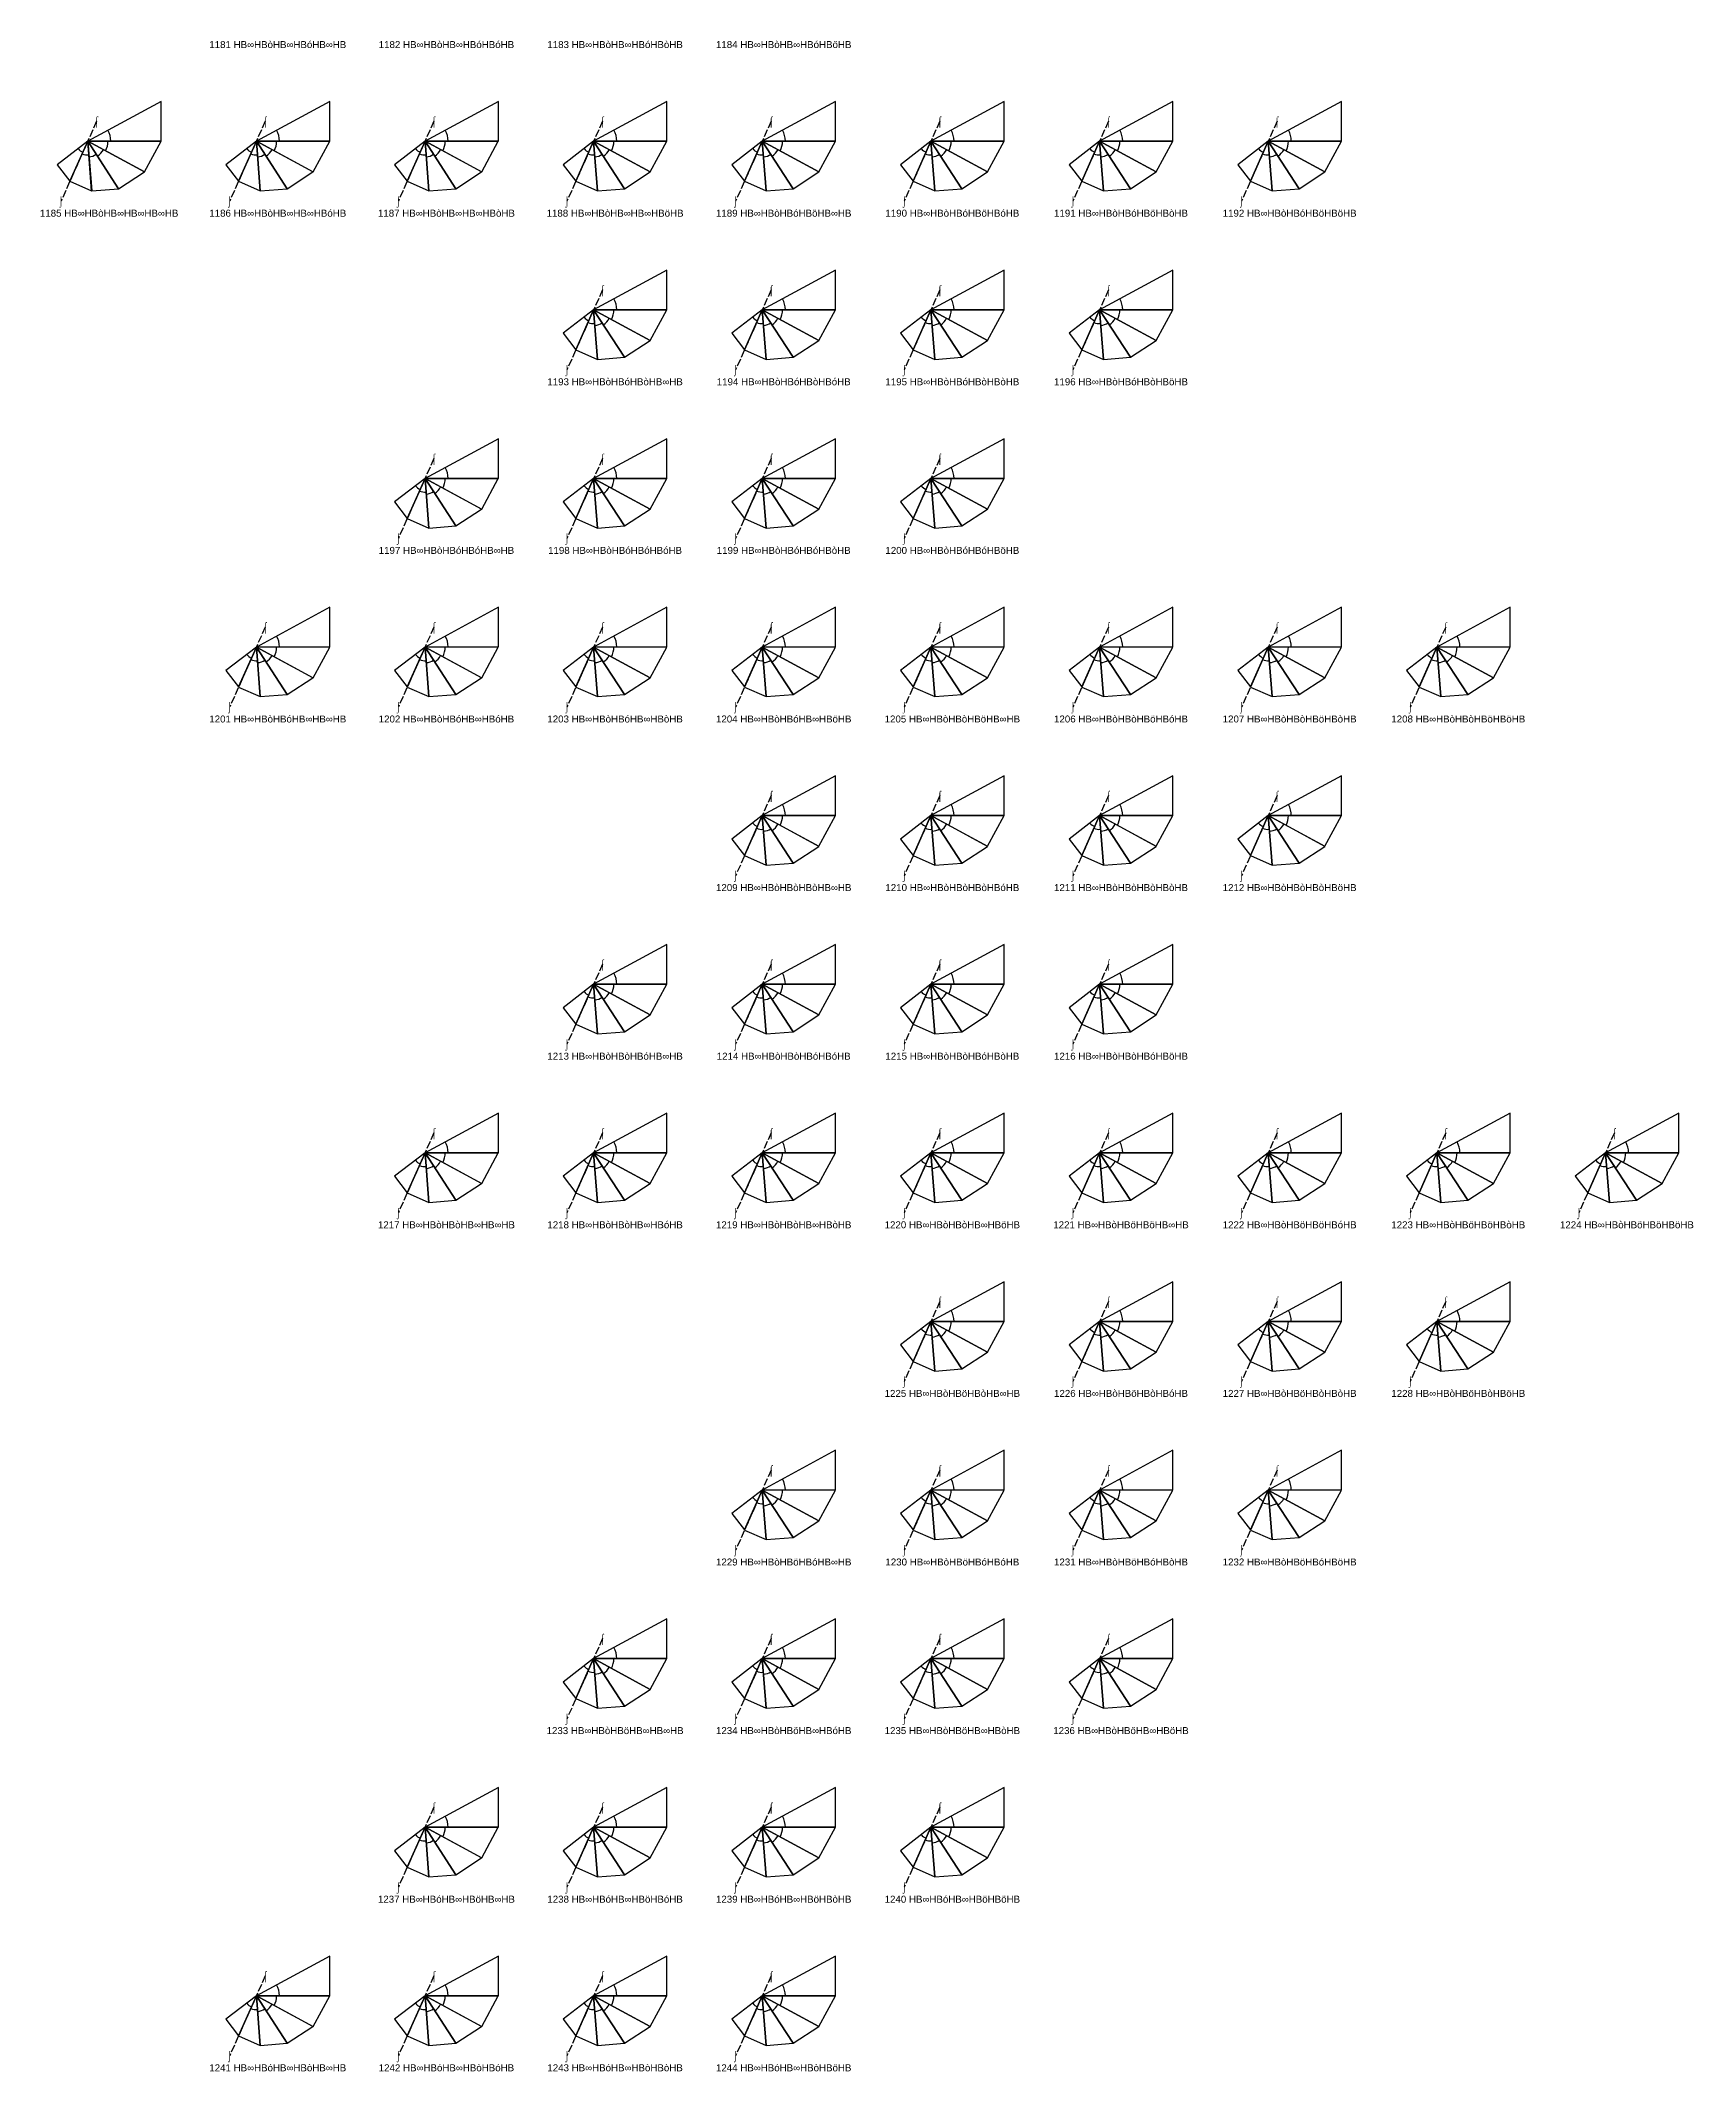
# Model space of a CAD drawing. Header units: millimetres. Extents: x 122552 to 1654769, y -10280102 to 62068.
# Drawn here: x 1047170 to 1308336, y -9629629 to -9308652 of the extents above; entities that cross this region are included whole.
import ezdxf
from ezdxf.enums import TextEntityAlignment as Align

# ---------------------------------------------------------------- set-up
doc = ezdxf.new("R2010")
doc.units = ezdxf.units.MM
doc.linetypes.add('ACAD_ISO02W100', pattern=[15, 12, -3])
for name, color, linetype in [('BASE', 170, 'Continuous'), ('HYPOTENUSE', 20, 'Continuous'), ('PERPENDICULAR', 90, 'Continuous'), ('Standard', 7, 'Continuous')]:
    doc.layers.add(name, color=color, linetype=linetype)
doc.styles.add('Arial', font='arial_0.ttf')

# ---------------------------------------------------------------- blocks, each defined once
blk = doc.blocks.new('fundamental_block_GT')
at = {"color": 4}
blk.add_arc((0, -2), 277, 359.9799, 28.4254, dxfattribs=at)
at = {"layer": 'BASE'}
blk.add_line((0, 0), (879, -7), dxfattribs=at)
at = {"layer": 'HYPOTENUSE'}
blk.add_line((883, 469), (0, 0), dxfattribs=at)
at = {"layer": 'PERPENDICULAR'}
blk.add_line((879, -7), (883, 469), dxfattribs=at)

msp = doc.modelspace()

# ---------------------------------------------------------------- linework, layer by layer
at = {"linetype": 'ACAD_ISO02W100', "ltscale": 100}
for p, q in [((1056016, -9321393), (1050401, -9334031)), ((1082664, -9321393), (1077050, -9334031)), ((1109313, -9321393), (1103698, -9334031)), ((1135962, -9321393), (1130347, -9334031)), ((1162610, -9321393), (1156996, -9334031)), ((1189259, -9321393), (1183644, -9334031)), ((1215908, -9321393), (1210293, -9334031)), ((1242556, -9321393), (1236942, -9334031)), ((1135962, -9348041), (1130347, -9360680)), ((1162610, -9348041), (1156996, -9360680)), ((1189259, -9348041), (1183644, -9360680)), ((1215908, -9348041), (1210293, -9360680)), ((1109313, -9374690), (1103698, -9387328)), ((1135962, -9374690), (1130347, -9387328)), ((1162610, -9374690), (1156996, -9387328)), ((1189259, -9374690), (1183644, -9387328)), ((1082664, -9401339), (1077050, -9413977)), ((1109313, -9401339), (1103698, -9413977)), ((1135962, -9401339), (1130347, -9413977)), ((1162610, -9401339), (1156996, -9413977)), ((1189259, -9401339), (1183644, -9413977)), ((1215908, -9401339), (1210293, -9413977)), ((1242556, -9401339), (1236942, -9413977)), ((1269205, -9401339), (1263590, -9413977)), ((1162610, -9427987), (1156996, -9440626)), ((1189259, -9427987), (1183644, -9440626)), ((1215908, -9427987), (1210293, -9440626)), ((1242556, -9427987), (1236942, -9440626)), ((1135962, -9454636), (1130347, -9467274)), ((1162610, -9454636), (1156996, -9467274)), ((1189259, -9454636), (1183644, -9467274)), ((1215908, -9454636), (1210293, -9467274)), ((1109313, -9481285), (1103698, -9493923)), ((1135962, -9481285), (1130347, -9493923)), ((1162610, -9481285), (1156996, -9493923)), ((1189259, -9481285), (1183644, -9493923)), ((1215908, -9481285), (1210293, -9493923)), ((1242556, -9481285), (1236942, -9493923)), ((1269205, -9481285), (1263590, -9493923)), ((1295854, -9481285), (1290239, -9493923)), ((1189259, -9507933), (1183644, -9520572)), ((1215908, -9507933), (1210293, -9520572)), ((1242556, -9507933), (1236942, -9520572)), ((1269205, -9507933), (1263590, -9520572)), ((1162610, -9534582), (1156996, -9547220)), ((1189259, -9534582), (1183644, -9547220)), ((1215908, -9534582), (1210293, -9547220)), ((1242556, -9534582), (1236942, -9547220)), ((1135962, -9561231), (1130347, -9573869)), ((1162610, -9561231), (1156996, -9573869)), ((1189259, -9561231), (1183644, -9573869)), ((1215908, -9561231), (1210293, -9573869)), ((1109313, -9587879), (1103698, -9600518)), ((1135962, -9587879), (1130347, -9600518)), ((1162610, -9587879), (1156996, -9600518)), ((1189259, -9587879), (1183644, -9600518)), ((1082664, -9614528), (1077050, -9627166)), ((1109313, -9614528), (1103698, -9627166)), ((1135962, -9614528), (1130347, -9627166)), ((1162610, -9614528), (1156996, -9627166))]:
    msp.add_line(p, q, dxfattribs=at)

# ---------------------------------------------------------------- block references
for p, xscale, yscale, zscale, rotation in [((1054612, -9324552), 11.58735412275403, 11.58735412275403, 11.58735412275403, 332.0000000000002), ((1081261, -9324552), 11.58735412275403, 11.58735412275403, 11.58735412275403, 332.0000000000002), ((1107909, -9324552), 11.58735412275403, 11.58735412275403, 11.58735412275403, 332.0000000000002), ((1134558, -9324552), 11.58735412275403, 11.58735412275403, 11.58735412275403, 332.0000000000002), ((1161207, -9324552), 11.58735412275403, 11.58735412275403, 11.58735412275403, 332.0000000000002), ((1187855, -9324552), 11.58735412275403, 11.58735412275403, 11.58735412275403, 332.0000000000002), ((1214504, -9324552), 11.58735412275403, 11.58735412275403, 11.58735412275403, 332.0000000000002), ((1241153, -9324552), 11.58735412275403, 11.58735412275403, 11.58735412275403, 332.0000000000002), ((1054612, -9324552), 8.951118371073514, 8.951118371073514, 8.951118371073514, 275.0233344764167), ((1054612, -9324552), 10.18429076373612, 10.18429076373612, 10.18429076373612, 303.5116672382094), ((1081261, -9324552), 8.951118371073514, 8.951118371073514, 8.951118371073514, 275.0233344764167), ((1081261, -9324552), 10.18429076373612, 10.18429076373612, 10.18429076373612, 303.5116672382094), ((1107909, -9324552), 8.951118371073514, 8.951118371073514, 8.951118371073514, 275.0233344764167), ((1107909, -9324552), 10.18429076373612, 10.18429076373612, 10.18429076373612, 303.5116672382094), ((1134558, -9324552), 8.951118371073514, 8.951118371073514, 8.951118371073514, 275.0233344764167), ((1134558, -9324552), 10.18429076373612, 10.18429076373612, 10.18429076373612, 303.5116672382094), ((1161207, -9324552), 8.951118371073514, 8.951118371073514, 8.951118371073514, 275.0233344764167), ((1161207, -9324552), 10.18429076373612, 10.18429076373612, 10.18429076373612, 303.5116672382094), ((1187855, -9324552), 8.951118371073514, 8.951118371073514, 8.951118371073514, 275.0233344764167), ((1187855, -9324552), 10.18429076373612, 10.18429076373612, 10.18429076373612, 303.5116672382094), ((1214504, -9324552), 8.951118371073514, 8.951118371073514, 8.951118371073514, 275.0233344764167), ((1214504, -9324552), 10.18429076373612, 10.18429076373612, 10.18429076373612, 303.5116672382094), ((1241153, -9324552), 8.951118371073514, 8.951118371073514, 8.951118371073514, 275.0233344764167), ((1241153, -9324552), 10.18429076373612, 10.18429076373612, 10.18429076373612, 303.5116672382094), ((1054612, -9324552), 6.914651890687749, 6.914651890687749, 6.914651890687749, 218.0466689528319), ((1054612, -9324552), 7.867265571233768, 7.867265571233768, 7.867265571233768, 246.5350017146306), ((1081261, -9324552), 6.914651890687749, 6.914651890687749, 6.914651890687749, 218.0466689528319), ((1081261, -9324552), 7.867265571233768, 7.867265571233768, 7.867265571233768, 246.5350017146306), ((1107909, -9324552), 6.914651890687749, 6.914651890687749, 6.914651890687749, 218.0466689528319), ((1107909, -9324552), 7.867265571233768, 7.867265571233768, 7.867265571233768, 246.5350017146306), ((1134558, -9324552), 6.914651890687749, 6.914651890687749, 6.914651890687749, 218.0466689528319), ((1134558, -9324552), 7.867265571233768, 7.867265571233768, 7.867265571233768, 246.5350017146306), ((1161207, -9324552), 6.914651890687749, 6.914651890687749, 6.914651890687749, 218.0466689528319), ((1161207, -9324552), 7.867265571233768, 7.867265571233768, 7.867265571233768, 246.5350017146306), ((1187855, -9324552), 6.914651890687749, 6.914651890687749, 6.914651890687749, 218.0466689528319), ((1187855, -9324552), 7.867265571233768, 7.867265571233768, 7.867265571233768, 246.5350017146306), ((1214504, -9324552), 6.914651890687749, 6.914651890687749, 6.914651890687749, 218.0466689528319), ((1214504, -9324552), 7.867265571233768, 7.867265571233768, 7.867265571233768, 246.5350017146306), ((1241153, -9324552), 6.914651890687749, 6.914651890687749, 6.914651890687749, 218.0466689528319), ((1241153, -9324552), 7.867265571233768, 7.867265571233768, 7.867265571233768, 246.5350017146306), ((1134558, -9351201), 11.58735412275403, 11.58735412275403, 11.58735412275403, 332.0000000000002), ((1161207, -9351201), 11.58735412275403, 11.58735412275403, 11.58735412275403, 332.0000000000002), ((1187855, -9351201), 11.58735412275403, 11.58735412275403, 11.58735412275403, 332.0000000000002), ((1214504, -9351201), 11.58735412275403, 11.58735412275403, 11.58735412275403, 332.0000000000002), ((1134558, -9351201), 10.18429076373612, 10.18429076373612, 10.18429076373612, 303.5116672382094), ((1161207, -9351201), 10.18429076373612, 10.18429076373612, 10.18429076373612, 303.5116672382094), ((1187855, -9351201), 10.18429076373612, 10.18429076373612, 10.18429076373612, 303.5116672382094), ((1214504, -9351201), 10.18429076373612, 10.18429076373612, 10.18429076373612, 303.5116672382094), ((1134558, -9351201), 6.914651890687749, 6.914651890687749, 6.914651890687749, 218.0466689528319), ((1134558, -9351201), 7.867265571233768, 7.867265571233768, 7.867265571233768, 246.5350017146306), ((1134558, -9351201), 8.951118371073514, 8.951118371073514, 8.951118371073514, 275.0233344764167), ((1161207, -9351201), 6.914651890687749, 6.914651890687749, 6.914651890687749, 218.0466689528319), ((1161207, -9351201), 7.867265571233768, 7.867265571233768, 7.867265571233768, 246.5350017146306), ((1161207, -9351201), 8.951118371073514, 8.951118371073514, 8.951118371073514, 275.0233344764167), ((1187855, -9351201), 6.914651890687749, 6.914651890687749, 6.914651890687749, 218.0466689528319), ((1187855, -9351201), 7.867265571233768, 7.867265571233768, 7.867265571233768, 246.5350017146306), ((1187855, -9351201), 8.951118371073514, 8.951118371073514, 8.951118371073514, 275.0233344764167), ((1214504, -9351201), 6.914651890687749, 6.914651890687749, 6.914651890687749, 218.0466689528319), ((1214504, -9351201), 7.867265571233768, 7.867265571233768, 7.867265571233768, 246.5350017146306), ((1214504, -9351201), 8.951118371073514, 8.951118371073514, 8.951118371073514, 275.0233344764167), ((1107909, -9377850), 10.18429076373612, 10.18429076373612, 10.18429076373612, 303.5116672382094), ((1107909, -9377850), 11.58735412275403, 11.58735412275403, 11.58735412275403, 332.0000000000002), ((1134558, -9377850), 10.18429076373612, 10.18429076373612, 10.18429076373612, 303.5116672382094), ((1134558, -9377850), 11.58735412275403, 11.58735412275403, 11.58735412275403, 332.0000000000002), ((1161207, -9377850), 10.18429076373612, 10.18429076373612, 10.18429076373612, 303.5116672382094), ((1161207, -9377850), 11.58735412275403, 11.58735412275403, 11.58735412275403, 332.0000000000002), ((1187855, -9377850), 10.18429076373612, 10.18429076373612, 10.18429076373612, 303.5116672382094), ((1187855, -9377850), 11.58735412275403, 11.58735412275403, 11.58735412275403, 332.0000000000002), ((1107909, -9377850), 6.914651890687749, 6.914651890687749, 6.914651890687749, 218.0466689528319), ((1107909, -9377850), 7.867265571233768, 7.867265571233768, 7.867265571233768, 246.5350017146306), ((1107909, -9377850), 8.951118371073514, 8.951118371073514, 8.951118371073514, 275.0233344764167), ((1134558, -9377850), 6.914651890687749, 6.914651890687749, 6.914651890687749, 218.0466689528319), ((1134558, -9377850), 7.867265571233768, 7.867265571233768, 7.867265571233768, 246.5350017146306), ((1134558, -9377850), 8.951118371073514, 8.951118371073514, 8.951118371073514, 275.0233344764167), ((1161207, -9377850), 6.914651890687749, 6.914651890687749, 6.914651890687749, 218.0466689528319), ((1161207, -9377850), 7.867265571233768, 7.867265571233768, 7.867265571233768, 246.5350017146306), ((1161207, -9377850), 8.951118371073514, 8.951118371073514, 8.951118371073514, 275.0233344764167), ((1187855, -9377850), 6.914651890687749, 6.914651890687749, 6.914651890687749, 218.0466689528319), ((1187855, -9377850), 7.867265571233768, 7.867265571233768, 7.867265571233768, 246.5350017146306), ((1187855, -9377850), 8.951118371073514, 8.951118371073514, 8.951118371073514, 275.0233344764167), ((1081261, -9404498), 11.58735412275403, 11.58735412275403, 11.58735412275403, 332.0000000000002), ((1107909, -9404498), 11.58735412275403, 11.58735412275403, 11.58735412275403, 332.0000000000002), ((1134558, -9404498), 11.58735412275403, 11.58735412275403, 11.58735412275403, 332.0000000000002), ((1161207, -9404498), 11.58735412275403, 11.58735412275403, 11.58735412275403, 332.0000000000002), ((1187855, -9404498), 11.58735412275403, 11.58735412275403, 11.58735412275403, 332.0000000000002), ((1214504, -9404498), 11.58735412275403, 11.58735412275403, 11.58735412275403, 332.0000000000002), ((1241153, -9404498), 11.58735412275403, 11.58735412275403, 11.58735412275403, 332.0000000000002), ((1267801, -9404498), 11.58735412275403, 11.58735412275403, 11.58735412275403, 332.0000000000002), ((1081261, -9404498), 6.914651890687749, 6.914651890687749, 6.914651890687749, 218.0466689528319), ((1081261, -9404498), 7.867265571233768, 7.867265571233768, 7.867265571233768, 246.5350017146306), ((1081261, -9404498), 8.951118371073514, 8.951118371073514, 8.951118371073514, 275.0233344764167), ((1081261, -9404498), 10.18429076373612, 10.18429076373612, 10.18429076373612, 303.5116672382094), ((1107909, -9404498), 6.914651890687749, 6.914651890687749, 6.914651890687749, 218.0466689528319), ((1107909, -9404498), 7.867265571233768, 7.867265571233768, 7.867265571233768, 246.5350017146306), ((1107909, -9404498), 8.951118371073514, 8.951118371073514, 8.951118371073514, 275.0233344764167), ((1107909, -9404498), 10.18429076373612, 10.18429076373612, 10.18429076373612, 303.5116672382094), ((1134558, -9404498), 6.914651890687749, 6.914651890687749, 6.914651890687749, 218.0466689528319), ((1134558, -9404498), 7.867265571233768, 7.867265571233768, 7.867265571233768, 246.5350017146306), ((1134558, -9404498), 8.951118371073514, 8.951118371073514, 8.951118371073514, 275.0233344764167), ((1134558, -9404498), 10.18429076373612, 10.18429076373612, 10.18429076373612, 303.5116672382094), ((1161207, -9404498), 6.914651890687749, 6.914651890687749, 6.914651890687749, 218.0466689528319), ((1161207, -9404498), 7.867265571233768, 7.867265571233768, 7.867265571233768, 246.5350017146306), ((1161207, -9404498), 8.951118371073514, 8.951118371073514, 8.951118371073514, 275.0233344764167), ((1161207, -9404498), 10.18429076373612, 10.18429076373612, 10.18429076373612, 303.5116672382094), ((1187855, -9404498), 6.914651890687749, 6.914651890687749, 6.914651890687749, 218.0466689528319), ((1187855, -9404498), 7.867265571233768, 7.867265571233768, 7.867265571233768, 246.5350017146306), ((1187855, -9404498), 8.951118371073514, 8.951118371073514, 8.951118371073514, 275.0233344764167), ((1187855, -9404498), 10.18429076373612, 10.18429076373612, 10.18429076373612, 303.5116672382094), ((1214504, -9404498), 6.914651890687749, 6.914651890687749, 6.914651890687749, 218.0466689528319), ((1214504, -9404498), 7.867265571233768, 7.867265571233768, 7.867265571233768, 246.5350017146306), ((1214504, -9404498), 8.951118371073514, 8.951118371073514, 8.951118371073514, 275.0233344764167), ((1214504, -9404498), 10.18429076373612, 10.18429076373612, 10.18429076373612, 303.5116672382094), ((1241153, -9404498), 6.914651890687749, 6.914651890687749, 6.914651890687749, 218.0466689528319), ((1241153, -9404498), 7.867265571233768, 7.867265571233768, 7.867265571233768, 246.5350017146306), ((1241153, -9404498), 8.951118371073514, 8.951118371073514, 8.951118371073514, 275.0233344764167), ((1241153, -9404498), 10.18429076373612, 10.18429076373612, 10.18429076373612, 303.5116672382094), ((1267801, -9404498), 6.914651890687749, 6.914651890687749, 6.914651890687749, 218.0466689528319), ((1267801, -9404498), 7.867265571233768, 7.867265571233768, 7.867265571233768, 246.5350017146306), ((1267801, -9404498), 8.951118371073514, 8.951118371073514, 8.951118371073514, 275.0233344764167), ((1267801, -9404498), 10.18429076373612, 10.18429076373612, 10.18429076373612, 303.5116672382094), ((1161207, -9431147), 11.58735412275403, 11.58735412275403, 11.58735412275403, 332.0000000000002), ((1187855, -9431147), 11.58735412275403, 11.58735412275403, 11.58735412275403, 332.0000000000002), ((1214504, -9431147), 11.58735412275403, 11.58735412275403, 11.58735412275403, 332.0000000000002), ((1241153, -9431147), 11.58735412275403, 11.58735412275403, 11.58735412275403, 332.0000000000002), ((1161207, -9431147), 10.18429076373612, 10.18429076373612, 10.18429076373612, 303.5116672382094), ((1187855, -9431147), 10.18429076373612, 10.18429076373612, 10.18429076373612, 303.5116672382094), ((1214504, -9431147), 10.18429076373612, 10.18429076373612, 10.18429076373612, 303.5116672382094), ((1241153, -9431147), 10.18429076373612, 10.18429076373612, 10.18429076373612, 303.5116672382094), ((1161207, -9431147), 6.914651890687749, 6.914651890687749, 6.914651890687749, 218.0466689528319), ((1161207, -9431147), 7.867265571233768, 7.867265571233768, 7.867265571233768, 246.5350017146306), ((1161207, -9431147), 8.951118371073514, 8.951118371073514, 8.951118371073514, 275.0233344764167), ((1187855, -9431147), 6.914651890687749, 6.914651890687749, 6.914651890687749, 218.0466689528319), ((1187855, -9431147), 7.867265571233768, 7.867265571233768, 7.867265571233768, 246.5350017146306), ((1187855, -9431147), 8.951118371073514, 8.951118371073514, 8.951118371073514, 275.0233344764167), ((1214504, -9431147), 6.914651890687749, 6.914651890687749, 6.914651890687749, 218.0466689528319), ((1214504, -9431147), 7.867265571233768, 7.867265571233768, 7.867265571233768, 246.5350017146306), ((1214504, -9431147), 8.951118371073514, 8.951118371073514, 8.951118371073514, 275.0233344764167), ((1241153, -9431147), 6.914651890687749, 6.914651890687749, 6.914651890687749, 218.0466689528319), ((1241153, -9431147), 7.867265571233768, 7.867265571233768, 7.867265571233768, 246.5350017146306), ((1241153, -9431147), 8.951118371073514, 8.951118371073514, 8.951118371073514, 275.0233344764167), ((1134558, -9457796), 10.18429076373612, 10.18429076373612, 10.18429076373612, 303.5116672382094), ((1134558, -9457796), 11.58735412275403, 11.58735412275403, 11.58735412275403, 332.0000000000002), ((1161207, -9457796), 10.18429076373612, 10.18429076373612, 10.18429076373612, 303.5116672382094), ((1161207, -9457796), 11.58735412275403, 11.58735412275403, 11.58735412275403, 332.0000000000002), ((1187855, -9457796), 10.18429076373612, 10.18429076373612, 10.18429076373612, 303.5116672382094), ((1187855, -9457796), 11.58735412275403, 11.58735412275403, 11.58735412275403, 332.0000000000002), ((1214504, -9457796), 10.18429076373612, 10.18429076373612, 10.18429076373612, 303.5116672382094), ((1214504, -9457796), 11.58735412275403, 11.58735412275403, 11.58735412275403, 332.0000000000002), ((1134558, -9457796), 6.914651890687749, 6.914651890687749, 6.914651890687749, 218.0466689528319), ((1134558, -9457796), 7.867265571233768, 7.867265571233768, 7.867265571233768, 246.5350017146306), ((1134558, -9457796), 8.951118371073514, 8.951118371073514, 8.951118371073514, 275.0233344764167), ((1161207, -9457796), 6.914651890687749, 6.914651890687749, 6.914651890687749, 218.0466689528319), ((1161207, -9457796), 7.867265571233768, 7.867265571233768, 7.867265571233768, 246.5350017146306), ((1161207, -9457796), 8.951118371073514, 8.951118371073514, 8.951118371073514, 275.0233344764167), ((1187855, -9457796), 6.914651890687749, 6.914651890687749, 6.914651890687749, 218.0466689528319), ((1187855, -9457796), 7.867265571233768, 7.867265571233768, 7.867265571233768, 246.5350017146306), ((1187855, -9457796), 8.951118371073514, 8.951118371073514, 8.951118371073514, 275.0233344764167), ((1214504, -9457796), 6.914651890687749, 6.914651890687749, 6.914651890687749, 218.0466689528319), ((1214504, -9457796), 7.867265571233768, 7.867265571233768, 7.867265571233768, 246.5350017146306), ((1214504, -9457796), 8.951118371073514, 8.951118371073514, 8.951118371073514, 275.0233344764167), ((1107909, -9484444), 11.58735412275403, 11.58735412275403, 11.58735412275403, 332.0000000000002), ((1134558, -9484444), 11.58735412275403, 11.58735412275403, 11.58735412275403, 332.0000000000002), ((1161207, -9484444), 11.58735412275403, 11.58735412275403, 11.58735412275403, 332.0000000000002), ((1187855, -9484444), 11.58735412275403, 11.58735412275403, 11.58735412275403, 332.0000000000002), ((1214504, -9484444), 11.58735412275403, 11.58735412275403, 11.58735412275403, 332.0000000000002), ((1241153, -9484444), 11.58735412275403, 11.58735412275403, 11.58735412275403, 332.0000000000002), ((1267801, -9484444), 11.58735412275403, 11.58735412275403, 11.58735412275403, 332.0000000000002), ((1294450, -9484444), 11.58735412275403, 11.58735412275403, 11.58735412275403, 332.0000000000002), ((1107909, -9484444), 6.914651890687749, 6.914651890687749, 6.914651890687749, 218.0466689528319), ((1107909, -9484444), 7.867265571233768, 7.867265571233768, 7.867265571233768, 246.5350017146306), ((1107909, -9484444), 8.951118371073514, 8.951118371073514, 8.951118371073514, 275.0233344764167), ((1107909, -9484444), 10.18429076373612, 10.18429076373612, 10.18429076373612, 303.5116672382094), ((1134558, -9484444), 6.914651890687749, 6.914651890687749, 6.914651890687749, 218.0466689528319), ((1134558, -9484444), 7.867265571233768, 7.867265571233768, 7.867265571233768, 246.5350017146306), ((1134558, -9484444), 8.951118371073514, 8.951118371073514, 8.951118371073514, 275.0233344764167), ((1134558, -9484444), 10.18429076373612, 10.18429076373612, 10.18429076373612, 303.5116672382094), ((1161207, -9484444), 6.914651890687749, 6.914651890687749, 6.914651890687749, 218.0466689528319), ((1161207, -9484444), 7.867265571233768, 7.867265571233768, 7.867265571233768, 246.5350017146306), ((1161207, -9484444), 8.951118371073514, 8.951118371073514, 8.951118371073514, 275.0233344764167), ((1161207, -9484444), 10.18429076373612, 10.18429076373612, 10.18429076373612, 303.5116672382094), ((1187855, -9484444), 6.914651890687749, 6.914651890687749, 6.914651890687749, 218.0466689528319), ((1187855, -9484444), 7.867265571233768, 7.867265571233768, 7.867265571233768, 246.5350017146306), ((1187855, -9484444), 8.951118371073514, 8.951118371073514, 8.951118371073514, 275.0233344764167), ((1187855, -9484444), 10.18429076373612, 10.18429076373612, 10.18429076373612, 303.5116672382094), ((1214504, -9484444), 6.914651890687749, 6.914651890687749, 6.914651890687749, 218.0466689528319), ((1214504, -9484444), 7.867265571233768, 7.867265571233768, 7.867265571233768, 246.5350017146306), ((1214504, -9484444), 8.951118371073514, 8.951118371073514, 8.951118371073514, 275.0233344764167), ((1214504, -9484444), 10.18429076373612, 10.18429076373612, 10.18429076373612, 303.5116672382094), ((1241153, -9484444), 6.914651890687749, 6.914651890687749, 6.914651890687749, 218.0466689528319), ((1241153, -9484444), 7.867265571233768, 7.867265571233768, 7.867265571233768, 246.5350017146306), ((1241153, -9484444), 8.951118371073514, 8.951118371073514, 8.951118371073514, 275.0233344764167), ((1241153, -9484444), 10.18429076373612, 10.18429076373612, 10.18429076373612, 303.5116672382094), ((1267801, -9484444), 6.914651890687749, 6.914651890687749, 6.914651890687749, 218.0466689528319), ((1267801, -9484444), 7.867265571233768, 7.867265571233768, 7.867265571233768, 246.5350017146306), ((1267801, -9484444), 8.951118371073514, 8.951118371073514, 8.951118371073514, 275.0233344764167), ((1267801, -9484444), 10.18429076373612, 10.18429076373612, 10.18429076373612, 303.5116672382094), ((1294450, -9484444), 6.914651890687749, 6.914651890687749, 6.914651890687749, 218.0466689528319), ((1294450, -9484444), 7.867265571233768, 7.867265571233768, 7.867265571233768, 246.5350017146306), ((1294450, -9484444), 8.951118371073514, 8.951118371073514, 8.951118371073514, 275.0233344764167), ((1294450, -9484444), 10.18429076373612, 10.18429076373612, 10.18429076373612, 303.5116672382094), ((1187855, -9511093), 11.58735412275403, 11.58735412275403, 11.58735412275403, 332.0000000000002), ((1214504, -9511093), 11.58735412275403, 11.58735412275403, 11.58735412275403, 332.0000000000002), ((1241153, -9511093), 11.58735412275403, 11.58735412275403, 11.58735412275403, 332.0000000000002), ((1267801, -9511093), 11.58735412275403, 11.58735412275403, 11.58735412275403, 332.0000000000002), ((1187855, -9511093), 10.18429076373612, 10.18429076373612, 10.18429076373612, 303.5116672382094), ((1214504, -9511093), 10.18429076373612, 10.18429076373612, 10.18429076373612, 303.5116672382094), ((1241153, -9511093), 10.18429076373612, 10.18429076373612, 10.18429076373612, 303.5116672382094), ((1267801, -9511093), 10.18429076373612, 10.18429076373612, 10.18429076373612, 303.5116672382094), ((1187855, -9511093), 6.914651890687749, 6.914651890687749, 6.914651890687749, 218.0466689528319), ((1187855, -9511093), 7.867265571233768, 7.867265571233768, 7.867265571233768, 246.5350017146306), ((1187855, -9511093), 8.951118371073514, 8.951118371073514, 8.951118371073514, 275.0233344764167), ((1214504, -9511093), 6.914651890687749, 6.914651890687749, 6.914651890687749, 218.0466689528319), ((1214504, -9511093), 7.867265571233768, 7.867265571233768, 7.867265571233768, 246.5350017146306), ((1214504, -9511093), 8.951118371073514, 8.951118371073514, 8.951118371073514, 275.0233344764167), ((1241153, -9511093), 6.914651890687749, 6.914651890687749, 6.914651890687749, 218.0466689528319), ((1241153, -9511093), 7.867265571233768, 7.867265571233768, 7.867265571233768, 246.5350017146306), ((1241153, -9511093), 8.951118371073514, 8.951118371073514, 8.951118371073514, 275.0233344764167), ((1267801, -9511093), 6.914651890687749, 6.914651890687749, 6.914651890687749, 218.0466689528319), ((1267801, -9511093), 7.867265571233768, 7.867265571233768, 7.867265571233768, 246.5350017146306), ((1267801, -9511093), 8.951118371073514, 8.951118371073514, 8.951118371073514, 275.0233344764167), ((1161207, -9537742), 11.58735412275403, 11.58735412275403, 11.58735412275403, 332.0000000000002), ((1187855, -9537742), 11.58735412275403, 11.58735412275403, 11.58735412275403, 332.0000000000002), ((1214504, -9537742), 11.58735412275403, 11.58735412275403, 11.58735412275403, 332.0000000000002), ((1241153, -9537742), 11.58735412275403, 11.58735412275403, 11.58735412275403, 332.0000000000002), ((1161207, -9537742), 10.18429076373612, 10.18429076373612, 10.18429076373612, 303.5116672382094), ((1187855, -9537742), 10.18429076373612, 10.18429076373612, 10.18429076373612, 303.5116672382094), ((1214504, -9537742), 10.18429076373612, 10.18429076373612, 10.18429076373612, 303.5116672382094), ((1241153, -9537742), 10.18429076373612, 10.18429076373612, 10.18429076373612, 303.5116672382094), ((1161207, -9537742), 6.914651890687749, 6.914651890687749, 6.914651890687749, 218.0466689528319), ((1161207, -9537742), 7.867265571233768, 7.867265571233768, 7.867265571233768, 246.5350017146306), ((1161207, -9537742), 8.951118371073514, 8.951118371073514, 8.951118371073514, 275.0233344764167), ((1187855, -9537742), 6.914651890687749, 6.914651890687749, 6.914651890687749, 218.0466689528319), ((1187855, -9537742), 7.867265571233768, 7.867265571233768, 7.867265571233768, 246.5350017146306), ((1187855, -9537742), 8.951118371073514, 8.951118371073514, 8.951118371073514, 275.0233344764167), ((1214504, -9537742), 6.914651890687749, 6.914651890687749, 6.914651890687749, 218.0466689528319), ((1214504, -9537742), 7.867265571233768, 7.867265571233768, 7.867265571233768, 246.5350017146306), ((1214504, -9537742), 8.951118371073514, 8.951118371073514, 8.951118371073514, 275.0233344764167), ((1241153, -9537742), 6.914651890687749, 6.914651890687749, 6.914651890687749, 218.0466689528319), ((1241153, -9537742), 7.867265571233768, 7.867265571233768, 7.867265571233768, 246.5350017146306), ((1241153, -9537742), 8.951118371073514, 8.951118371073514, 8.951118371073514, 275.0233344764167), ((1134558, -9564390), 10.18429076373612, 10.18429076373612, 10.18429076373612, 303.5116672382094), ((1134558, -9564390), 11.58735412275403, 11.58735412275403, 11.58735412275403, 332.0000000000002), ((1161207, -9564390), 10.18429076373612, 10.18429076373612, 10.18429076373612, 303.5116672382094), ((1161207, -9564390), 11.58735412275403, 11.58735412275403, 11.58735412275403, 332.0000000000002), ((1187855, -9564390), 10.18429076373612, 10.18429076373612, 10.18429076373612, 303.5116672382094), ((1187855, -9564390), 11.58735412275403, 11.58735412275403, 11.58735412275403, 332.0000000000002), ((1214504, -9564390), 10.18429076373612, 10.18429076373612, 10.18429076373612, 303.5116672382094), ((1214504, -9564390), 11.58735412275403, 11.58735412275403, 11.58735412275403, 332.0000000000002), ((1134558, -9564390), 6.914651890687749, 6.914651890687749, 6.914651890687749, 218.0466689528319), ((1134558, -9564390), 7.867265571233768, 7.867265571233768, 7.867265571233768, 246.5350017146306), ((1134558, -9564390), 8.951118371073514, 8.951118371073514, 8.951118371073514, 275.0233344764167), ((1161207, -9564390), 6.914651890687749, 6.914651890687749, 6.914651890687749, 218.0466689528319), ((1161207, -9564390), 7.867265571233768, 7.867265571233768, 7.867265571233768, 246.5350017146306), ((1161207, -9564390), 8.951118371073514, 8.951118371073514, 8.951118371073514, 275.0233344764167), ((1187855, -9564390), 6.914651890687749, 6.914651890687749, 6.914651890687749, 218.0466689528319), ((1187855, -9564390), 7.867265571233768, 7.867265571233768, 7.867265571233768, 246.5350017146306), ((1187855, -9564390), 8.951118371073514, 8.951118371073514, 8.951118371073514, 275.0233344764167), ((1214504, -9564390), 6.914651890687749, 6.914651890687749, 6.914651890687749, 218.0466689528319), ((1214504, -9564390), 7.867265571233768, 7.867265571233768, 7.867265571233768, 246.5350017146306), ((1214504, -9564390), 8.951118371073514, 8.951118371073514, 8.951118371073514, 275.0233344764167), ((1107909, -9591039), 11.58735412275403, 11.58735412275403, 11.58735412275403, 332.0000000000002), ((1134558, -9591039), 11.58735412275403, 11.58735412275403, 11.58735412275403, 332.0000000000002), ((1161207, -9591039), 11.58735412275403, 11.58735412275403, 11.58735412275403, 332.0000000000002), ((1187855, -9591039), 11.58735412275403, 11.58735412275403, 11.58735412275403, 332.0000000000002), ((1107909, -9591039), 8.951118371073514, 8.951118371073514, 8.951118371073514, 275.0233344764167), ((1107909, -9591039), 10.18429076373602, 10.18429076373602, 10.18429076373602, 303.5116672382091), ((1134558, -9591039), 8.951118371073514, 8.951118371073514, 8.951118371073514, 275.0233344764167), ((1134558, -9591039), 10.18429076373602, 10.18429076373602, 10.18429076373602, 303.5116672382091), ((1161207, -9591039), 8.951118371073514, 8.951118371073514, 8.951118371073514, 275.0233344764167), ((1161207, -9591039), 10.18429076373602, 10.18429076373602, 10.18429076373602, 303.5116672382091), ((1187855, -9591039), 8.951118371073514, 8.951118371073514, 8.951118371073514, 275.0233344764167), ((1187855, -9591039), 10.18429076373602, 10.18429076373602, 10.18429076373602, 303.5116672382091), ((1107909, -9591039), 6.914651890687749, 6.914651890687749, 6.914651890687749, 218.0466689528319), ((1107909, -9591039), 7.867265571233768, 7.867265571233768, 7.867265571233768, 246.5350017146306), ((1134558, -9591039), 6.914651890687749, 6.914651890687749, 6.914651890687749, 218.0466689528319), ((1134558, -9591039), 7.867265571233768, 7.867265571233768, 7.867265571233768, 246.5350017146306), ((1161207, -9591039), 6.914651890687749, 6.914651890687749, 6.914651890687749, 218.0466689528319), ((1161207, -9591039), 7.867265571233768, 7.867265571233768, 7.867265571233768, 246.5350017146306), ((1187855, -9591039), 6.914651890687749, 6.914651890687749, 6.914651890687749, 218.0466689528319), ((1187855, -9591039), 7.867265571233768, 7.867265571233768, 7.867265571233768, 246.5350017146306), ((1081261, -9617688), 11.58735412275403, 11.58735412275403, 11.58735412275403, 332.0000000000002), ((1107909, -9617688), 11.58735412275403, 11.58735412275403, 11.58735412275403, 332.0000000000002), ((1134558, -9617688), 11.58735412275403, 11.58735412275403, 11.58735412275403, 332.0000000000002), ((1161207, -9617688), 11.58735412275403, 11.58735412275403, 11.58735412275403, 332.0000000000002), ((1081261, -9617688), 10.18429076373602, 10.18429076373602, 10.18429076373602, 303.5116672382091), ((1107909, -9617688), 10.18429076373602, 10.18429076373602, 10.18429076373602, 303.5116672382091), ((1134558, -9617688), 10.18429076373602, 10.18429076373602, 10.18429076373602, 303.5116672382091), ((1161207, -9617688), 10.18429076373602, 10.18429076373602, 10.18429076373602, 303.5116672382091), ((1081261, -9617688), 6.914651890687749, 6.914651890687749, 6.914651890687749, 218.0466689528319), ((1081261, -9617688), 7.867265571233768, 7.867265571233768, 7.867265571233768, 246.5350017146306), ((1081261, -9617688), 8.951118371073514, 8.951118371073514, 8.951118371073514, 275.0233344764167), ((1107909, -9617688), 6.914651890687749, 6.914651890687749, 6.914651890687749, 218.0466689528319), ((1107909, -9617688), 7.867265571233768, 7.867265571233768, 7.867265571233768, 246.5350017146306), ((1107909, -9617688), 8.951118371073514, 8.951118371073514, 8.951118371073514, 275.0233344764167), ((1134558, -9617688), 6.914651890687749, 6.914651890687749, 6.914651890687749, 218.0466689528319), ((1134558, -9617688), 7.867265571233768, 7.867265571233768, 7.867265571233768, 246.5350017146306), ((1134558, -9617688), 8.951118371073514, 8.951118371073514, 8.951118371073514, 275.0233344764167), ((1161207, -9617688), 6.914651890687749, 6.914651890687749, 6.914651890687749, 218.0466689528319), ((1161207, -9617688), 7.867265571233768, 7.867265571233768, 7.867265571233768, 246.5350017146306), ((1161207, -9617688), 8.951118371073514, 8.951118371073514, 8.951118371073514, 275.0233344764167)]:
    msp.add_blockref('fundamental_block_GT', p, dxfattribs=dict(xscale=xscale, yscale=yscale, zscale=zscale, rotation=rotation))
at = {"layer": 'Standard', "xscale": 13.18371388650824, "yscale": 13.18371388650824, "zscale": 13.18371388650824, "rotation": 0.4883327617913192}
for p in [(1054612, -9324552), (1081261, -9324552), (1107909, -9324552), (1134558, -9324552), (1161207, -9324552), (1187855, -9324552), (1214504, -9324552), (1241153, -9324552), (1134558, -9351201), (1161207, -9351201), (1187855, -9351201), (1214504, -9351201), (1107909, -9377850), (1134558, -9377850), (1161207, -9377850), (1187855, -9377850), (1081261, -9404498), (1107909, -9404498), (1134558, -9404498), (1161207, -9404498), (1187855, -9404498), (1214504, -9404498), (1241153, -9404498), (1267801, -9404498), (1161207, -9431147), (1187855, -9431147), (1214504, -9431147), (1241153, -9431147), (1134558, -9457796), (1161207, -9457796), (1187855, -9457796), (1214504, -9457796), (1107909, -9484444), (1134558, -9484444), (1161207, -9484444), (1187855, -9484444), (1214504, -9484444), (1241153, -9484444), (1267801, -9484444), (1294450, -9484444), (1187855, -9511093), (1214504, -9511093), (1241153, -9511093), (1267801, -9511093), (1161207, -9537742), (1187855, -9537742), (1214504, -9537742), (1241153, -9537742), (1134558, -9564390), (1161207, -9564390), (1187855, -9564390), (1214504, -9564390), (1107909, -9591039), (1134558, -9591039), (1161207, -9591039), (1187855, -9591039), (1081261, -9617688), (1107909, -9617688), (1134558, -9617688), (1161207, -9617688)]:
    msp.add_blockref('fundamental_block_GT', p, dxfattribs=at)

# ---------------------------------------------------------------- texts
at = {"style": 'Arial'}
for s, p in [('1181 HB∞HBòHB∞HBóHB∞HB', (1084645, -9309279)), ('1182 HB∞HBòHB∞HBóHBóHB', (1111294, -9309279)), ('1183 HB∞HBòHB∞HBóHBòHB', (1137943, -9309279)), ('1184 HB∞HBòHB∞HBóHBöHB', (1164591, -9309279)), ('⌠', (1056016, -9321393)), ('⌠', (1082664, -9321393)), ('⌠', (1109313, -9321393)), ('⌠', (1135962, -9321393)), ('⌠', (1162610, -9321393)), ('⌠', (1189259, -9321393)), ('⌠', (1215908, -9321393)), ('⌠', (1242556, -9321393)), ('⌡', (1050401, -9334031)), ('⌡', (1077050, -9334031)), ('⌡', (1103698, -9334031)), ('⌡', (1130347, -9334031)), ('⌡', (1156996, -9334031)), ('⌡', (1183644, -9334031)), ('⌡', (1210293, -9334031)), ('⌡', (1236942, -9334031)), ('1185 HB∞HBòHB∞HB∞HB∞HB', (1057997, -9335928)), ('1186 HB∞HBòHB∞HB∞HBóHB', (1084645, -9335928)), ('1187 HB∞HBòHB∞HB∞HBòHB', (1111294, -9335928)), ('1188 HB∞HBòHB∞HB∞HBöHB', (1137943, -9335928)), ('1189 HB∞HBòHBóHBöHB∞HB', (1164591, -9335928)), ('1190 HB∞HBòHBóHBöHBóHB', (1191240, -9335928)), ('1191 HB∞HBòHBóHBöHBòHB', (1217889, -9335928)), ('1192 HB∞HBòHBóHBöHBöHB', (1244537, -9335928)), ('⌠', (1135962, -9348041)), ('⌠', (1162610, -9348041)), ('⌠', (1189259, -9348041)), ('⌠', (1215908, -9348041)), ('1193 HB∞HBòHBóHBòHB∞HB', (1137943, -9362576)), ('⌡', (1130347, -9360680)), ('1194 HB∞HBòHBóHBòHBóHB', (1164591, -9362576)), ('⌡', (1156996, -9360680)), ('1195 HB∞HBòHBóHBòHBòHB', (1191240, -9362576)), ('⌡', (1183644, -9360680)), ('1196 HB∞HBòHBóHBòHBöHB', (1217889, -9362576)), ('⌡', (1210293, -9360680)), ('⌠', (1109313, -9374690)), ('⌠', (1135962, -9374690)), ('⌠', (1162610, -9374690)), ('⌠', (1189259, -9374690)), ('⌡', (1103698, -9387328)), ('⌡', (1130347, -9387328)), ('⌡', (1156996, -9387328)), ('⌡', (1183644, -9387328)), ('1197 HB∞HBòHBóHBóHB∞HB', (1111294, -9389225)), ('1198 HB∞HBòHBóHBóHBóHB', (1137943, -9389225)), ('1199 HB∞HBòHBóHBóHBòHB', (1164591, -9389225)), ('1200 HB∞HBòHBóHBóHBöHB', (1191240, -9389225)), ('⌠', (1082664, -9401339)), ('⌠', (1109313, -9401339)), ('⌠', (1135962, -9401339)), ('⌠', (1162610, -9401339)), ('⌠', (1189259, -9401339)), ('⌠', (1215908, -9401339)), ('⌠', (1242556, -9401339)), ('⌠', (1269205, -9401339)), ('⌡', (1077050, -9413977)), ('⌡', (1103698, -9413977)), ('⌡', (1130347, -9413977)), ('⌡', (1156996, -9413977)), ('⌡', (1183644, -9413977)), ('⌡', (1210293, -9413977)), ('⌡', (1236942, -9413977)), ('⌡', (1263590, -9413977)), ('1201 HB∞HBòHBóHB∞HB∞HB', (1084645, -9415874)), ('1202 HB∞HBòHBóHB∞HBóHB', (1111294, -9415874)), ('1203 HB∞HBòHBóHB∞HBòHB', (1137943, -9415874)), ('1204 HB∞HBòHBóHB∞HBöHB', (1164591, -9415874)), ('1205 HB∞HBòHBòHBöHB∞HB', (1191240, -9415874)), ('1206 HB∞HBòHBòHBöHBóHB', (1217889, -9415874)), ('1207 HB∞HBòHBòHBöHBòHB', (1244537, -9415874)), ('1208 HB∞HBòHBòHBöHBöHB', (1271186, -9415874)), ('⌠', (1162610, -9427987)), ('⌠', (1189259, -9427987)), ('⌠', (1215908, -9427987)), ('⌠', (1242556, -9427987)), ('⌡', (1156996, -9440626)), ('⌡', (1183644, -9440626)), ('⌡', (1210293, -9440626)), ('⌡', (1236942, -9440626)), ('1209 HB∞HBòHBòHBòHB∞HB', (1164591, -9442522)), ('1210 HB∞HBòHBòHBòHBóHB', (1191240, -9442522)), ('1211 HB∞HBòHBòHBòHBòHB', (1217889, -9442522)), ('1212 HB∞HBòHBòHBòHBöHB', (1244537, -9442522)), ('⌠', (1135962, -9454636)), ('⌠', (1162610, -9454636)), ('⌠', (1189259, -9454636)), ('⌠', (1215908, -9454636)), ('1213 HB∞HBòHBòHBóHB∞HB', (1137943, -9469171)), ('⌡', (1130347, -9467274)), ('1214 HB∞HBòHBòHBóHBóHB', (1164591, -9469171)), ('⌡', (1156996, -9467274)), ('1215 HB∞HBòHBòHBóHBòHB', (1191240, -9469171)), ('⌡', (1183644, -9467274)), ('1216 HB∞HBòHBòHBóHBöHB', (1217889, -9469171)), ('⌡', (1210293, -9467274)), ('⌠', (1109313, -9481285)), ('⌠', (1135962, -9481285)), ('⌠', (1162610, -9481285)), ('⌠', (1189259, -9481285)), ('⌠', (1215908, -9481285)), ('⌠', (1242556, -9481285)), ('⌠', (1269205, -9481285)), ('⌠', (1295854, -9481285)), ('⌡', (1103698, -9493923)), ('⌡', (1130347, -9493923)), ('⌡', (1156996, -9493923)), ('⌡', (1183644, -9493923)), ('⌡', (1210293, -9493923)), ('⌡', (1236942, -9493923)), ('⌡', (1263590, -9493923)), ('⌡', (1290239, -9493923)), ('1217 HB∞HBòHBòHB∞HB∞HB', (1111294, -9495820)), ('1218 HB∞HBòHBòHB∞HBóHB', (1137943, -9495820)), ('1219 HB∞HBòHBòHB∞HBòHB', (1164591, -9495820)), ('1220 HB∞HBòHBòHB∞HBöHB', (1191240, -9495820)), ('1221 HB∞HBòHBöHBöHB∞HB', (1217889, -9495820)), ('1222 HB∞HBòHBöHBöHBóHB', (1244537, -9495820)), ('1223 HB∞HBòHBöHBöHBòHB', (1271186, -9495820)), ('1224 HB∞HBòHBöHBöHBöHB', (1297835, -9495820)), ('⌠', (1189259, -9507933)), ('⌠', (1215908, -9507933)), ('⌠', (1242556, -9507933)), ('⌠', (1269205, -9507933)), ('⌡', (1183644, -9520572)), ('⌡', (1210293, -9520572)), ('⌡', (1236942, -9520572)), ('⌡', (1263590, -9520572)), ('1225 HB∞HBòHBöHBòHB∞HB', (1191240, -9522468)), ('1226 HB∞HBòHBöHBòHBóHB', (1217889, -9522468)), ('1227 HB∞HBòHBöHBòHBòHB', (1244537, -9522468)), ('1228 HB∞HBòHBöHBòHBöHB', (1271186, -9522468)), ('⌠', (1162610, -9534582)), ('⌠', (1189259, -9534582)), ('⌠', (1215908, -9534582)), ('⌠', (1242556, -9534582)), ('1229 HB∞HBòHBöHBóHB∞HB', (1164591, -9549117)), ('⌡', (1156996, -9547220)), ('1230 HB∞HBòHBöHBóHBóHB', (1191240, -9549117)), ('⌡', (1183644, -9547220)), ('1231 HB∞HBòHBöHBóHBòHB', (1217889, -9549117)), ('⌡', (1210293, -9547220)), ('1232 HB∞HBòHBöHBóHBöHB', (1244537, -9549117)), ('⌡', (1236942, -9547220)), ('⌠', (1135962, -9561231)), ('⌠', (1162610, -9561231)), ('⌠', (1189259, -9561231)), ('⌠', (1215908, -9561231)), ('⌡', (1130347, -9573869)), ('⌡', (1156996, -9573869)), ('⌡', (1183644, -9573869)), ('⌡', (1210293, -9573869)), ('1233 HB∞HBòHBöHB∞HB∞HB', (1137943, -9575766)), ('1234 HB∞HBòHBöHB∞HBóHB', (1164591, -9575766)), ('1235 HB∞HBòHBöHB∞HBòHB', (1191240, -9575766)), ('1236 HB∞HBòHBöHB∞HBöHB', (1217889, -9575766)), ('⌠', (1109313, -9587879)), ('⌠', (1135962, -9587879)), ('⌠', (1162610, -9587879)), ('⌠', (1189259, -9587879)), ('⌡', (1103698, -9600518)), ('⌡', (1130347, -9600518)), ('⌡', (1156996, -9600518)), ('⌡', (1183644, -9600518)), ('1237 HB∞HBóHB∞HBöHB∞HB', (1111294, -9602414)), ('1238 HB∞HBóHB∞HBöHBóHB', (1137943, -9602414)), ('1239 HB∞HBóHB∞HBöHBòHB', (1164591, -9602414)), ('1240 HB∞HBóHB∞HBöHBöHB', (1191240, -9602414)), ('⌠', (1082664, -9614528)), ('⌠', (1109313, -9614528)), ('⌠', (1135962, -9614528)), ('⌠', (1162610, -9614528)), ('1241 HB∞HBóHB∞HBòHB∞HB', (1084645, -9629063)), ('⌡', (1077050, -9627166)), ('1242 HB∞HBóHB∞HBòHBóHB', (1111294, -9629063)), ('⌡', (1103698, -9627166)), ('1243 HB∞HBóHB∞HBòHBòHB', (1137943, -9629063)), ('⌡', (1130347, -9627166)), ('1244 HB∞HBóHB∞HBòHBöHB', (1164591, -9629063)), ('⌡', (1156996, -9627166))]:
    msp.add_text(s, height=1100, dxfattribs=at).set_placement(p, align=Align.MIDDLE_CENTER)

doc.saveas('drawing.dxf')
